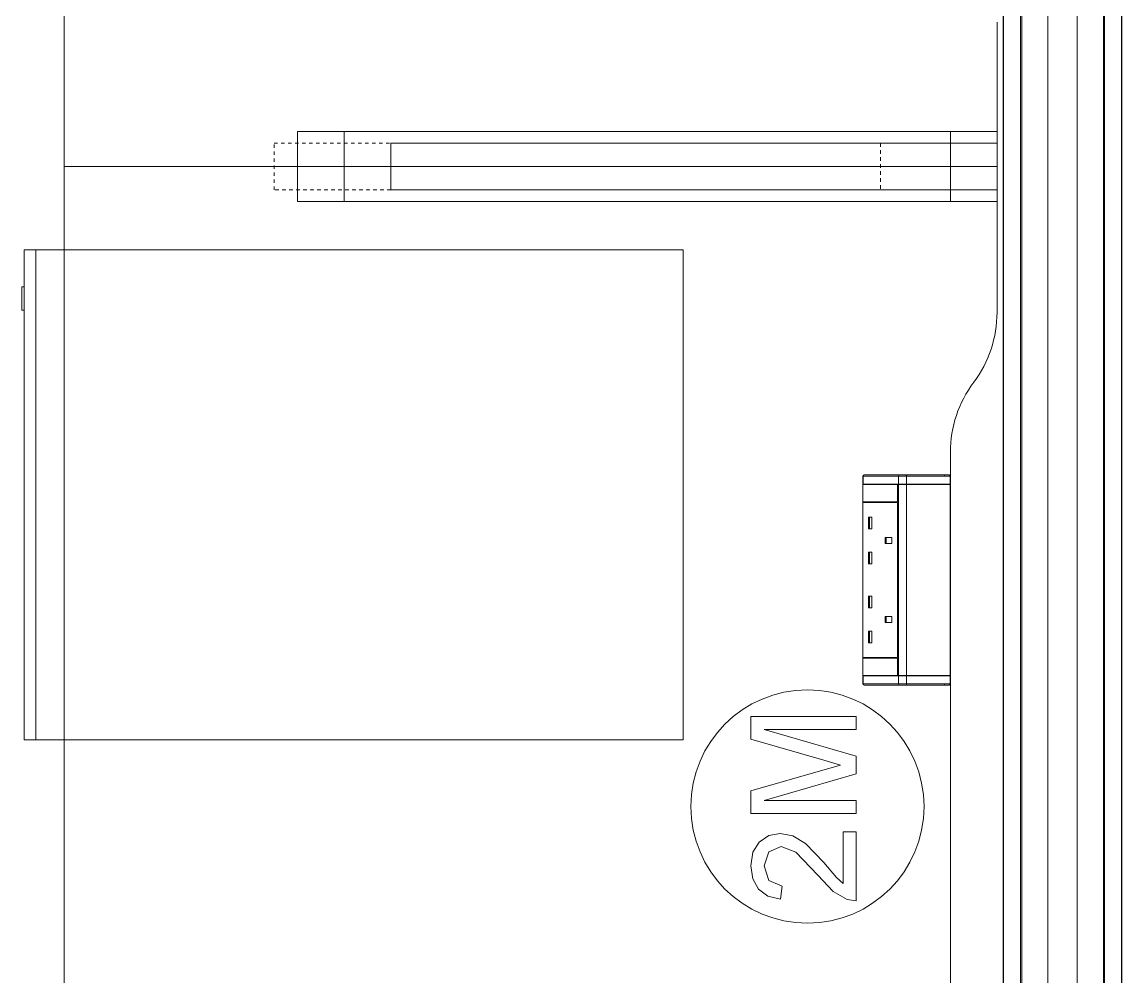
# Model space of a CAD drawing. Header units: millimetres. Extents: x 90978 to 295199, y -4084 to 97293.
# Drawn here: x 184370 to 185313, y 31923 to 32742 of the extents above; entities that cross this region are included whole.
import ezdxf

# ---------------------------------------------------------------- set-up
doc = ezdxf.new("R2010")
doc.units = ezdxf.units.MM
doc.header["$MEASUREMENT"] = 0
doc.linetypes.add('Dash', pattern=[6, 3, -3])
for name, color, linetype, lineweight in [('CSM-STL-XX-ZZ-M3-A-XXXX-00001_detached _19_04_21__rvt-1-Level 0$0$A-WALL', 7, 'CONTINUOUS', 9), ('CSM-STL-XX-ZZ-M3-A-XXXX-00001_detached _19_04_21__rvt-1-Level 0$0$I-WALL', 7, 'CONTINUOUS', 9), ('I-FURN', 8, 'CONTINUOUS', 9), ('I-FURN-HDLN', 8, 'Dash', 9)]:
    doc.layers.add(name, color=color, linetype=linetype, lineweight=lineweight)

msp = doc.modelspace()

# ---------------------------------------------------------------- linework, layer by layer
at = {"layer": 'CSM-STL-XX-ZZ-M3-A-XXXX-00001_detached _19_04_21__rvt-1-Level 0$0$A-WALL'}
for p, q in [((185226.14, 34240.73), (185226.14, 28565.23)), ((185227.14, 34240.73), (185227.14, 28565.23)), ((185249.64, 34240.73), (185249.64, 28565.23)), ((185274.64, 34240.73), (185274.64, 28565.23)), ((185297.14, 34240.73), (185297.14, 28565.23)), ((185298.14, 34240.73), (185298.14, 28565.23))]:
    msp.add_line(p, q, dxfattribs=at)
at = {"layer": 'CSM-STL-XX-ZZ-M3-A-XXXX-00001_detached _19_04_21__rvt-1-Level 0$0$I-WALL', "lineweight": 30}
for p, q in [((185211.14, 34240.73), (185211.14, 28565.23)), ((185313.14, 28565.23), (185313.14, 34240.73))]:
    msp.add_line(p, q, dxfattribs=at)
at = {"layer": 'I-FURN'}
for p, q in [((184405.96, 34218.36), (184405.96, 32618.36)), ((184405.96, 32618.36), (184405.96, 34218.36)), ((185205.96, 32618.36), (185205.96, 32742.26)), ((185205.96, 32742.26), (185205.96, 32618.36)), ((184605.96, 32648.36), (185205.96, 32648.36)), ((184645.96, 32648.36), (184605.96, 32648.36)), ((184605.96, 32648.36), (184605.96, 32588.36)), ((184605.96, 32588.36), (184605.96, 32648.36)), ((185165.96, 32648.36), (184645.96, 32648.36)), ((184645.96, 32648.36), (184645.96, 32588.36)), ((184645.96, 32648.36), (184645.96, 32588.36)), ((185205.96, 32648.36), (185165.96, 32648.36)), ((185165.96, 32648.36), (185165.96, 32588.36)), ((185165.96, 32648.36), (185165.96, 32638.36)), ((185205.96, 32648.36), (185205.96, 32638.36)), ((185205.96, 32648.36), (185205.96, 32588.36)), ((184685.96, 32638.36), (184685.96, 32598.36)), ((185205.96, 32638.36), (184685.96, 32638.36)), ((185205.96, 32598.36), (185205.96, 32638.36)), ((185205.96, 32618.36), (184405.96, 32618.36)), ((184405.96, 32618.36), (184405.96, 31018.36)), ((184405.96, 31018.36), (184405.96, 32618.36)), ((184405.96, 32618.36), (185205.96, 32618.36)), ((184405.96, 32618.36), (185205.96, 32618.36)), ((185205.96, 32618.36), (184405.96, 32618.36)), ((185205.96, 32493.36), (185205.96, 32618.36)), ((185205.96, 32618.36), (185205.96, 32493.36)), ((184685.96, 32598.36), (185205.96, 32598.36)), ((185165.96, 32598.36), (185165.96, 32588.36)), ((185205.96, 32598.36), (185205.96, 32588.36)), ((184605.96, 32588.36), (184645.96, 32588.36)), ((185205.96, 32588.36), (184605.96, 32588.36)), ((184645.96, 32588.36), (185165.96, 32588.36)), ((185165.96, 32588.36), (185205.96, 32588.36)), ((184381.7, 32546.81), (184371.7, 32546.81)), ((184371.7, 32546.81), (184371.7, 32126.81)), ((184381.7, 32126.81), (184381.7, 32546.81)), ((184405.96, 32546.81), (184381.7, 32546.81)), ((184381.7, 32546.81), (184381.7, 32126.81)), ((184936.7, 32546.81), (184405.96, 32546.81)), ((184936.7, 32126.81), (184936.7, 32546.81)), ((184371.7, 32515.2), (184369.7, 32515.2)), ((184369.7, 32495.2), (184369.7, 32515.2)), ((184369.7, 32515.2), (184369.7, 32495.2)), ((184369.7, 32495.2), (184371.7, 32495.2)), ((185165.96, 31263.37), (185165.96, 32373.36)), ((185165.96, 32373.36), (185165.96, 31263.37)), ((185090.96, 32352.9), (185090.96, 32345.9)), ((185090.96, 32352.9), (185091.14, 32352.9)), ((185090.96, 32352.9), (185090.96, 32345.9)), ((185090.96, 32345.9), (185090.96, 32352.9)), ((185091.14, 32352.9), (185121.42, 32352.9)), ((185091.14, 32352.9), (185091.14, 32345.9)), ((185091.29, 32353.64), (185091.32, 32353.67)), ((185122.24, 32353.9), (185091.96, 32353.9)), ((185122.24, 32353.9), (185091.96, 32353.9)), ((185121.42, 32352.9), (185128.34, 32352.9)), ((185121.42, 32352.9), (185121.42, 32345.9)), ((185122.24, 32353.9), (185160.81, 32353.9)), ((185127.78, 32353.9), (185122.24, 32353.9)), ((185164.8, 32353.9), (185127.78, 32353.9)), ((185128.34, 32352.9), (185165.8, 32352.9)), ((185128.34, 32352.9), (185128.34, 32345.9)), ((185160.81, 32353.9), (185160.81, 32352.9)), ((185160.81, 32353.9), (185164.8, 32353.9)), ((185165.8, 32352.9), (185165.8, 32345.9)), ((185165.81, 32345.9), (185165.81, 32352.9)), ((185090.76, 32330.84), (185090.76, 32345.84)), ((185090.76, 32345.84), (185120.59, 32345.84)), ((185090.96, 32345.9), (185091.14, 32345.9)), ((185090.96, 32345.8), (185090.96, 32181.9)), ((185091.14, 32345.9), (185121.42, 32345.9)), ((185120.59, 32345.84), (185120.59, 32330.84)), ((185120.79, 32330.84), (185120.79, 32345.8)), ((185120.79, 32345.8), (185121.42, 32345.8)), ((185121.42, 32345.9), (185128.34, 32345.9)), ((185128.34, 32345.8), (185121.42, 32345.8)), ((185121.42, 32345.8), (185121.42, 32181.9)), ((185128.34, 32345.9), (185165.8, 32345.9)), ((185165.8, 32345.8), (185128.34, 32345.8)), ((185128.34, 32345.8), (185128.34, 32181.9)), ((185165.8, 32345.8), (185165.8, 32181.9)), ((185165.81, 32181.9), (185165.81, 32345.8)), ((185120.59, 32330.84), (185090.76, 32330.84)), ((185090.76, 32330.34), (185120.59, 32330.34)), ((185090.76, 32197.34), (185090.76, 32330.34)), ((185091.14, 32330.34), (185091.14, 32330.84)), ((185120.59, 32330.34), (185120.59, 32197.34)), ((185120.79, 32197.34), (185120.79, 32330.34)), ((185095.79, 32317.73), (185095.79, 32307.73)), ((185095.79, 32317.73), (185098.65, 32317.73)), ((185096.53, 32317.73), (185096.53, 32307.73)), ((185098.65, 32317.73), (185098.65, 32307.73)), ((185095.79, 32307.73), (185098.65, 32307.73)), ((185110.13, 32300.23), (185110.13, 32295.23)), ((185115.86, 32300.23), (185110.13, 32300.23)), ((185110.13, 32295.23), (185115.86, 32295.23)), ((185110.87, 32300.23), (185110.87, 32295.23)), ((185115.86, 32295.23), (185115.86, 32300.23)), ((185095.79, 32287.73), (185095.79, 32277.73)), ((185095.79, 32287.73), (185098.65, 32287.73)), ((185096.53, 32287.73), (185096.53, 32277.73)), ((185098.65, 32287.73), (185098.65, 32277.73)), ((185095.79, 32277.73), (185098.65, 32277.73)), ((185095.79, 32249.95), (185095.79, 32239.95)), ((185095.79, 32249.95), (185098.65, 32249.95)), ((185096.53, 32249.95), (185096.53, 32239.95)), ((185098.65, 32249.95), (185098.65, 32239.95)), ((185095.79, 32239.95), (185098.65, 32239.95)), ((185110.13, 32232.45), (185110.13, 32227.45)), ((185110.13, 32232.45), (185115.86, 32232.45)), ((185110.87, 32232.45), (185110.87, 32227.45)), ((185115.86, 32232.45), (185115.86, 32227.45)), ((185095.79, 32219.95), (185095.79, 32209.95)), ((185095.79, 32219.95), (185098.65, 32219.95)), ((185096.53, 32219.95), (185096.53, 32209.95)), ((185098.65, 32219.95), (185098.65, 32209.95)), ((185110.13, 32227.45), (185115.86, 32227.45)), ((185095.79, 32209.95), (185098.65, 32209.95)), ((185090.76, 32197.34), (185120.59, 32197.34)), ((185090.76, 32196.84), (185120.59, 32196.84)), ((185090.76, 32181.84), (185090.76, 32196.84)), ((185091.14, 32196.84), (185091.14, 32197.34)), ((185120.59, 32196.84), (185120.59, 32181.84)), ((185120.79, 32181.9), (185120.79, 32196.84)), ((185120.59, 32181.84), (185090.76, 32181.84)), ((185090.96, 32181.78), (185090.96, 32174.78)), ((185091.14, 32181.78), (185090.96, 32181.78)), ((185090.96, 32181.78), (185090.96, 32174.78)), ((185090.96, 32181.78), (185090.96, 32174.78)), ((185091.14, 32174.78), (185091.14, 32181.78)), ((185121.42, 32181.78), (185091.14, 32181.78)), ((185120.59, 32181.84), (185123.05, 32181.84)), ((185121.42, 32181.9), (185120.79, 32181.9)), ((185121.42, 32181.9), (185128.34, 32181.9)), ((185121.42, 32174.78), (185121.42, 32181.78)), ((185128.34, 32181.78), (185121.42, 32181.78)), ((185128.34, 32181.9), (185165.8, 32181.9)), ((185128.34, 32174.78), (185128.34, 32181.78)), ((185165.8, 32181.78), (185128.34, 32181.78)), ((185165.8, 32174.78), (185165.8, 32181.78)), ((185165.81, 32174.78), (185165.81, 32181.78)), ((185091.14, 32174.78), (185090.96, 32174.78)), ((185121.42, 32174.78), (185091.14, 32174.78)), ((185091.33, 32174), (185091.3, 32174.03)), ((185091.96, 32173.78), (185122.24, 32173.78)), ((185091.96, 32173.78), (185122.24, 32173.78)), ((185128.34, 32174.78), (185121.42, 32174.78)), ((185160.81, 32173.78), (185122.24, 32173.78)), ((185122.24, 32173.78), (185127.78, 32173.78)), ((185127.78, 32173.78), (185164.8, 32173.78)), ((185165.8, 32174.78), (185128.34, 32174.78)), ((185160.81, 32174.78), (185160.81, 32173.78)), ((185164.8, 32173.78), (185160.81, 32173.78)), ((185164.8, 32173.78), (185164.81, 32173.78)), ((185085.22, 32146.87), (184994.81, 32146.87)), ((184994.81, 32146.87), (184994.81, 32127.43)), ((185085.22, 32135.57), (185085.22, 32146.87)), ((185085.22, 32112.86), (185006.11, 32135.57)), ((185006.11, 32135.57), (185085.22, 32135.57)), ((184371.7, 32126.81), (184381.7, 32126.81)), ((184381.7, 32126.81), (184405.96, 32126.81)), ((184405.96, 32126.81), (184936.7, 32126.81)), ((184994.81, 32127.43), (185057.43, 32109.24)), ((185057.43, 32109.24), (185071.84, 32105.2)), ((185071.84, 32105.2), (185058.53, 32101.47)), ((185085.22, 32097.54), (185085.22, 32112.86)), ((185058.53, 32101.47), (184994.81, 32082.97)), ((185006.11, 32074.83), (185085.22, 32097.54)), ((184994.81, 32082.97), (184994.81, 32063.52)), ((185085.22, 32074.83), (185006.11, 32074.83)), ((185085.22, 32063.52), (185085.22, 32074.83)), ((184994.81, 32063.52), (185085.22, 32063.52)), ((185002.05, 32039.12), (184996.62, 32030.34)), ((185010.16, 32044.71), (185002.05, 32039.12)), ((185020.02, 32046.57), (185010.16, 32044.71)), ((185030.73, 32044.56), (185020.02, 32046.57)), ((185041.81, 32037.89), (185030.73, 32044.56)), ((185073.92, 32047.99), (185073.92, 32003.6)), ((185085.22, 32047.99), (185073.92, 32047.99)), ((185085.22, 31988.65), (185085.22, 32047.99)), ((184996.62, 32030.34), (184994.81, 32018.89)), ((185006.11, 32018.65), (185010.34, 32030.67)), ((185010.34, 32030.67), (185020.7, 32035.27)), ((185020.7, 32035.27), (185033.5, 32030.39)), ((185033.5, 32030.39), (185052.33, 32010.88)), ((185057.3, 32021.7), (185041.81, 32037.89)), ((185068.17, 32008.7), (185057.3, 32021.7)), ((184994.81, 32018.89), (184996.44, 32007.53)), ((185010.24, 32006.12), (185006.11, 32018.65)), ((185052.33, 32010.88), (185065.43, 31996.73)), ((184996.44, 32007.53), (185001.32, 31998.73)), ((185021.65, 32001.37), (185010.24, 32006.12)), ((185073.92, 32003.6), (185068.17, 32008.7)), ((185001.32, 31998.73), (185009.31, 31992.81)), ((185009.31, 31992.81), (185020.24, 31990.07)), ((185020.24, 31990.07), (185021.65, 32001.37)), ((185065.43, 31996.73), (185077.43, 31989.87)), ((185077.43, 31989.87), (185085.22, 31988.65))]:
    msp.add_line(p, q, dxfattribs=at)
at = {"layer": 'I-FURN', "flags": 128}
for points in [[(185090.96, 32352.9), (185090.96, 32352.94), (185090.96, 32352.98), (185090.97, 32353.02), (185090.97, 32353.06), (185090.98, 32353.1), (185090.99, 32353.14), (185091, 32353.18), (185091.01, 32353.21), (185091.03, 32353.25), (185091.04, 32353.29), (185091.06, 32353.33), (185091.07, 32353.36), (185091.09, 32353.4)], [(185127.78, 32353.9), (185127.64, 32353.9), (185127.51, 32353.9), (185127.36, 32353.9), (185127.22, 32353.9), (185127.08, 32353.9), (185126.93, 32353.9), (185126.78, 32353.9), (185126.62, 32353.9), (185126.47, 32353.9), (185126.31, 32353.9), (185126.16, 32353.9), (185126, 32353.9), (185125.84, 32353.9), (185125.68, 32353.9), (185125.52, 32353.9), (185125.36, 32353.9), (185125.2, 32353.9), (185125.04, 32353.9), (185124.88, 32353.9), (185124.72, 32353.9), (185124.57, 32353.9), (185124.41, 32353.9), (185124.26, 32353.9), (185124.11, 32353.9), (185123.96, 32353.9), (185123.81, 32353.9), (185123.67, 32353.9), (185123.53, 32353.9), (185123.39, 32353.9), (185123.26, 32353.9), (185123.13, 32353.9), (185123, 32353.9), (185122.88, 32353.9), (185122.76, 32353.9), (185122.65, 32353.9), (185122.54, 32353.9), (185122.43, 32353.9), (185122.34, 32353.9), (185122.24, 32353.9)], [(185164.8, 32353.9), (185164.52, 32353.9), (185164.11, 32353.9), (185163.56, 32353.9), (185162.88, 32353.9), (185162.06, 32353.9), (185161.11, 32353.9), (185160.03, 32353.9), (185158.82, 32353.9), (185157.49, 32353.9), (185156.03, 32353.9), (185154.45, 32353.9), (185152.74, 32353.9), (185150.92, 32353.9), (185148.99, 32353.9), (185146.95, 32353.9), (185144.79, 32353.9), (185142.54, 32353.9), (185140.18, 32353.9), (185137.73, 32353.9), (185135.18, 32353.9), (185132.54, 32353.9), (185129.82, 32353.9), (185127.78, 32353.9)], [(185160.81, 32353.9), (185160.97, 32353.9), (185161.13, 32353.9), (185161.29, 32353.9), (185161.45, 32353.9), (185161.6, 32353.9), (185161.76, 32353.9), (185161.91, 32353.9), (185162.07, 32353.9), (185162.22, 32353.9), (185162.37, 32353.9), (185162.51, 32353.9), (185162.66, 32353.9), (185162.8, 32353.9), (185162.93, 32353.9), (185163.07, 32353.9), (185163.2, 32353.9), (185163.32, 32353.9), (185163.45, 32353.9), (185163.56, 32353.9), (185163.68, 32353.9), (185163.79, 32353.9), (185163.89, 32353.9), (185163.99, 32353.9), (185164.08, 32353.9), (185164.17, 32353.9), (185164.26, 32353.9), (185164.34, 32353.9), (185164.41, 32353.9), (185164.48, 32353.9), (185164.54, 32353.9), (185164.59, 32353.9), (185164.64, 32353.9), (185164.68, 32353.9), (185164.72, 32353.9), (185164.75, 32353.9), (185164.77, 32353.9), (185164.79, 32353.9), (185164.8, 32353.9), (185164.81, 32353.9)], [(185164.81, 32353.9), (185164.8, 32353.9), (185164.8, 32353.9)], [(185164.81, 32353.9), (185164.85, 32353.9), (185164.89, 32353.9), (185164.93, 32353.89), (185164.97, 32353.89), (185165.01, 32353.88), (185165.05, 32353.87), (185165.08, 32353.86), (185165.12, 32353.85), (185165.16, 32353.84), (185165.2, 32353.82), (185165.23, 32353.8), (185165.27, 32353.79), (185165.31, 32353.77), (185165.34, 32353.75), (185165.37, 32353.72), (185165.41, 32353.7), (185165.44, 32353.68), (185165.47, 32353.65), (185165.5, 32353.62), (185165.53, 32353.6), (185165.55, 32353.57), (185165.58, 32353.54), (185165.6, 32353.51), (185165.63, 32353.47), (185165.65, 32353.44), (185165.67, 32353.41), (185165.69, 32353.37), (185165.71, 32353.34), (185165.72, 32353.3), (185165.74, 32353.26), (185165.75, 32353.22), (185165.77, 32353.19), (185165.78, 32353.15), (185165.79, 32353.11), (185165.79, 32353.07), (185165.8, 32353.03), (185165.8, 32352.99), (185165.81, 32352.95), (185165.81, 32352.91), (185165.81, 32352.9)], [(185091.1, 32174.27), (185091.08, 32174.31), (185091.06, 32174.34), (185091.04, 32174.38), (185091.03, 32174.42), (185091.02, 32174.45), (185091, 32174.49), (185090.99, 32174.53), (185090.98, 32174.57), (185090.98, 32174.61), (185090.97, 32174.65), (185090.97, 32174.69), (185090.96, 32174.73), (185090.96, 32174.77), (185090.96, 32174.78)], [(185122.24, 32173.78), (185122.34, 32173.78), (185122.43, 32173.78), (185122.54, 32173.78), (185122.65, 32173.78), (185122.76, 32173.78), (185122.88, 32173.78), (185123, 32173.78), (185123.13, 32173.78), (185123.26, 32173.78), (185123.39, 32173.78), (185123.53, 32173.78), (185123.67, 32173.78), (185123.81, 32173.78), (185123.96, 32173.78), (185124.11, 32173.78), (185124.26, 32173.78), (185124.41, 32173.78), (185124.57, 32173.78), (185124.72, 32173.78), (185124.88, 32173.78), (185125.04, 32173.78), (185125.2, 32173.78), (185125.36, 32173.78), (185125.52, 32173.78), (185125.68, 32173.78), (185125.84, 32173.78), (185126, 32173.78), (185126.16, 32173.78), (185126.31, 32173.78), (185126.47, 32173.78), (185126.62, 32173.78), (185126.78, 32173.78), (185126.93, 32173.78), (185127.08, 32173.78), (185127.22, 32173.78), (185127.36, 32173.78), (185127.51, 32173.78), (185127.64, 32173.78), (185127.78, 32173.78)], [(185127.78, 32173.78), (185130.56, 32173.78), (185133.26, 32173.78), (185135.87, 32173.78), (185138.39, 32173.78), (185140.82, 32173.78), (185143.15, 32173.78), (185145.38, 32173.78), (185147.5, 32173.78), (185149.52, 32173.78), (185151.42, 32173.78), (185153.21, 32173.78), (185154.88, 32173.78), (185156.43, 32173.78), (185157.86, 32173.78), (185159.16, 32173.78), (185160.33, 32173.78), (185161.38, 32173.78), (185162.29, 32173.78), (185163.07, 32173.78), (185163.72, 32173.78), (185164.23, 32173.78), (185164.61, 32173.78), (185164.8, 32173.78)], [(185164.81, 32173.78), (185164.8, 32173.78), (185164.8, 32173.78), (185164.78, 32173.78), (185164.76, 32173.78), (185164.73, 32173.78), (185164.69, 32173.78), (185164.65, 32173.78), (185164.61, 32173.78), (185164.55, 32173.78), (185164.49, 32173.78), (185164.43, 32173.78), (185164.36, 32173.78), (185164.28, 32173.78), (185164.2, 32173.78), (185164.11, 32173.78), (185164.02, 32173.78), (185163.92, 32173.78), (185163.82, 32173.78), (185163.71, 32173.78), (185163.59, 32173.78), (185163.48, 32173.78), (185163.36, 32173.78), (185163.23, 32173.78), (185163.1, 32173.78), (185162.97, 32173.78), (185162.83, 32173.78), (185162.69, 32173.78), (185162.55, 32173.78), (185162.41, 32173.78), (185162.26, 32173.78), (185162.11, 32173.78), (185161.95, 32173.78), (185161.8, 32173.78), (185161.65, 32173.78), (185161.49, 32173.78), (185161.33, 32173.78), (185161.17, 32173.78), (185161.01, 32173.78), (185160.85, 32173.78), (185160.81, 32173.78)], [(185165.81, 32174.78), (185165.81, 32174.74), (185165.8, 32174.7), (185165.8, 32174.66), (185165.8, 32174.62), (185165.79, 32174.58), (185165.78, 32174.54), (185165.77, 32174.5), (185165.76, 32174.46), (185165.74, 32174.43), (185165.73, 32174.39), (185165.71, 32174.35), (185165.7, 32174.32), (185165.68, 32174.28), (185165.66, 32174.25), (185165.63, 32174.21), (185165.61, 32174.18), (185165.59, 32174.15), (185165.56, 32174.12), (185165.53, 32174.09), (185165.5, 32174.06), (185165.48, 32174.03), (185165.45, 32174.01), (185165.41, 32173.98), (185165.38, 32173.96), (185165.35, 32173.94), (185165.31, 32173.92), (185165.28, 32173.9), (185165.24, 32173.88), (185165.21, 32173.86), (185165.17, 32173.85), (185165.13, 32173.83), (185165.09, 32173.82), (185165.06, 32173.81), (185165.02, 32173.8), (185164.98, 32173.79), (185164.94, 32173.79), (185164.9, 32173.78), (185164.86, 32173.78), (185164.82, 32173.78), (185164.81, 32173.78)]]:
    msp.add_lwpolyline(points, dxfattribs=at)
at = {"layer": 'I-FURN'}
for centre, start, end in [((185105.96, 32493.36), 323.1301, 0), ((185105.96, 32493.36), 323.1301, 0), ((185265.96, 32373.36), 143.1301, 180), ((185265.96, 32373.36), 143.1301, 180), ((185043.35, 32069.59), 90, 270), ((185043.35, 32069.59), 270, 90)]:
    msp.add_arc(centre, 100, start, end, dxfattribs=at)
for centre, major_axis, ratio, start_param, end_param in [((185091.96, 32352.9), (0, 1), 0.819152, 0, 1.570796), ((185122.24, 32352.9), (0, -1), 0.819152, 3.141593, 4.712389), ((185127.78, 32352.9), (0, -1), 0.56467, 1.570796, 3.141593), ((185164.8, 32352.9), (0, -1), 0.998113, 1.570796, 3.141593), ((185091.96, 32174.78), (0, -1), 0.819152, 4.712389, 6.283185), ((185122.24, 32174.78), (0, -1), 0.819152, 4.712389, 6.283185), ((185127.78, 32174.78), (0, -1), 0.56467, 0, 1.570796), ((185164.8, 32174.78), (0, -1), 0.998113, 0, 1.570796)]:
    msp.add_ellipse(centre, major_axis=major_axis, ratio=ratio, start_param=start_param, end_param=end_param, dxfattribs=at)
at = {"layer": 'I-FURN-HDLN'}
for p, q in [((184585.96, 32598.36), (184585.96, 32638.36)), ((184585.96, 32638.36), (185105.96, 32638.36)), ((185105.96, 32638.36), (185105.96, 32598.36)), ((185105.96, 32598.36), (184585.96, 32598.36))]:
    msp.add_line(p, q, dxfattribs=at)

doc.saveas('drawing.dxf')
